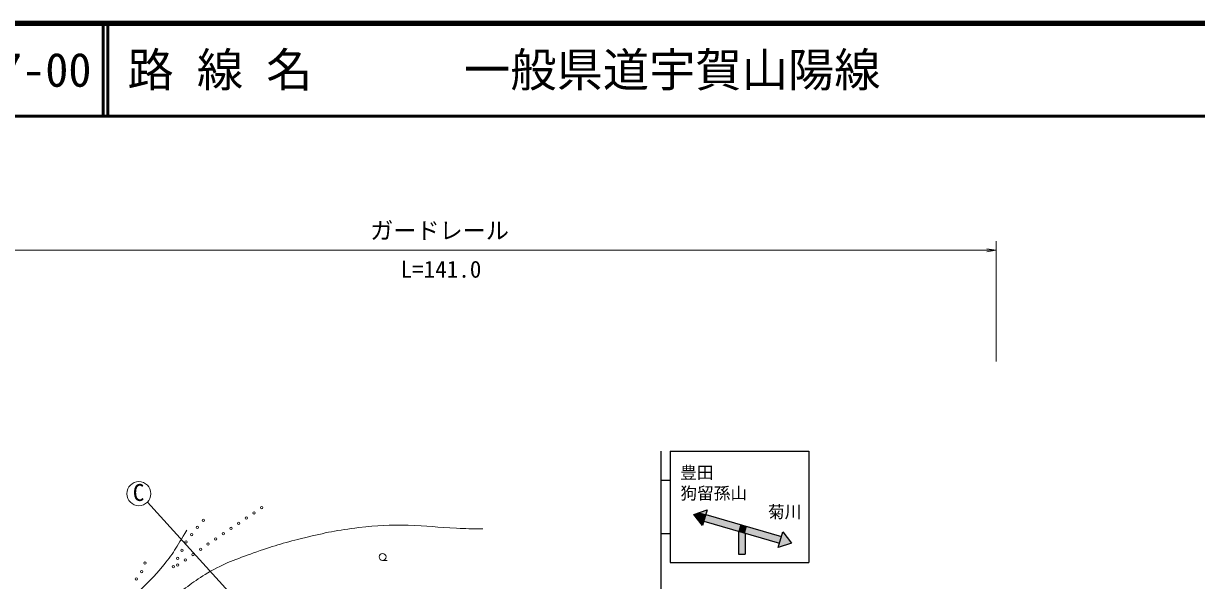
# Model space of a CAD drawing. Units: millimetres at full size, sheet at 1:1000; details may follow other scales. Extents: x 40000 to 680000, y 20000 to 380000.
# Drawn here: x 169140 to 295876, y 319852 to 380000 of the extents above; entities that cross this region are included whole.
import ezdxf
from ezdxf.enums import TextEntityAlignment as Align

# ---------------------------------------------------------------- set-up
doc = ezdxf.new("R2010")
doc.units = ezdxf.units.MM
doc.header["$LTSCALE"] = 1000
for name, color, linetype, lineweight in [('M-BGD', 7, 'Continuous', 13), ('M-STR-HTXT', 7, 'Continuous', 13), ('M-STR-STRC', 7, 'Continuous', 13), ('M-TTL', 2, 'Continuous', 140), ('M-TTL-LINE', 7, 'Continuous', 50)]:
    doc.layers.add(name, color=color, linetype=linetype, lineweight=lineweight)
doc.layers.add('M-TTL-TXT', color=7, linetype='Continuous')
doc.styles.add('ＭＳ ゴシック', font='')
doc.styles.get('ＭＳ ゴシック').set_extended_font_data('MS Gothic')

# ---------------------------------------------------------------- blocks, each defined once
blk = doc.blocks.new('open_arrow')
at = {"color": 0, "linetype": 'Continuous', "lineweight": -2}
blk.add_lwpolyline([(7.5, 1.25), (0, 0), (7.5, -1.25)], dxfattribs=at)

msp = doc.modelspace()

# ---------------------------------------------------------------- hatches: boundary and pattern name
at = {"layer": 'M-STR-STRC'}
for points in [[(241565, 326987), (243010, 327476), (242870, 326996), (242659, 326276), (242519, 325796)], [(243010, 327476), (242870, 326996), (242659, 326276), (242519, 325796), (241565, 326987)], [(241565, 326987), (243010, 327476), (242870, 326996), (242659, 326276), (242519, 325796)], [(241565, 326987), (242184, 327196), (242870, 326996), (242659, 326276), (242519, 325796)], [(242870, 326996), (251028, 324612), (250818, 323892), (247099, 324979), (246379, 325189), (242659, 326276)], [(242870, 326996), (246589, 325909), (246379, 325189), (242659, 326276)], [(242870, 326996), (251028, 324612), (250818, 323892), (247099, 324979), (246379, 325189), (242659, 326276)], [(246589, 325909), (247309, 325699), (247099, 324979), (246379, 325189)], [(246379, 325189), (247099, 324979), (247099, 322699), (246379, 322699)], [(247309, 325699), (251028, 324612), (250818, 323892), (247099, 324979)], [(251028, 324612), (251169, 325092), (252123, 323901), (250678, 323412), (250818, 323892)], [(251028, 324612), (251169, 325092), (252123, 323901), (250678, 323412), (250818, 323892)], [(251028, 324612), (251169, 325092), (252123, 323901), (250678, 323412), (250818, 323892)]]:
    msp.add_hatch(color=256, dxfattribs=at).paths.add_polyline_path(points)

# ---------------------------------------------------------------- linework, layer by layer
at = {"layer": 'M-BGD'}
msp.add_line((207934, 322028), (208434, 322028), dxfattribs=at)
for centre, radius in [((194056, 327159), 125), ((194883, 327721), 125), ((187934, 325590), 125), ((188565, 326366), 125), ((192402, 326035), 125), ((193229, 326597), 125), ((187304, 324814), 125), ((189920, 324349), 125), ((190748, 324911), 125), ((191575, 325473), 125), ((186254, 323123), 125), ((186713, 324012), 125), ((188270, 323220), 125), ((189093, 323787), 125), ((185795, 322235), 125), ((186625, 322081), 125), ((187447, 322650), 125), ((207934, 322403), 375), ((181923, 320816), 125), ((182260, 321736), 125), ((185336, 321347), 125), ((185803, 321512), 125), ((181320, 320018), 125)]:
    msp.add_circle(centre, radius, dxfattribs=at)
for points, knots in [([(162616, 302396), (163379, 303217), (163614, 303450), (164298, 304079), (165246, 304950), (165808, 305414), (166874, 306135), (167782, 306749), (168352, 307002), (169346, 307465), (170414, 307962), (171075, 308091), (172171, 308524), (172986, 308846), (173470, 308971), (174248, 309376), (175383, 309965), (175966, 310398), (177000, 311152), (178516, 312256), (179191, 313092), (180635, 314288), (182469, 315807), (183499, 316658), (185402, 318089), (186910, 319223), (187719, 319928), (189364, 320852), (191212, 321889), (192372, 322236), (194365, 322955), (196334, 323665), (197472, 323972), (199506, 324466), (201775, 325017), (203061, 325296), (205379, 325572), (207448, 325819), (208624, 325861), (210707, 325821), (212749, 325783), (213885, 325572), (215926, 325494), (217033, 325452), (217394, 325439), (218761, 325416)], [0, 0, 0, 0, 1, 1, 1, 2, 2, 2, 3, 3, 3, 4, 4, 4, 5, 5, 5, 6, 6, 6, 7, 7, 7, 8, 8, 8, 9, 9, 9, 10, 10, 10, 11, 11, 11, 12, 12, 12, 13, 13, 13, 14, 14, 14, 15, 15, 15, 15]), ([(161579, 303001), (161897, 303101), (162034, 303168), (162285, 303344), (162689, 303627), (162763, 303949), (163033, 304362), (163281, 304743), (163335, 305016), (163635, 305359), (164049, 305833), (164359, 306022), (164840, 306429), (165890, 307317), (166494, 307798), (167582, 308641), (168440, 309306), (168935, 309662), (169840, 310261), (171297, 311225), (172170, 311676), (173673, 312567), (175181, 313461), (176132, 313796), (177552, 314826), (178143, 315254), (178452, 315526), (178985, 316025), (180074, 317046), (180644, 317660), (181680, 318736), (182645, 319737), (183238, 320252), (184126, 321322), (185314, 322753), (185647, 323383), (186774, 325279)], [0, 0, 0, 0, 1, 1, 1, 2, 2, 2, 3, 3, 3, 4, 4, 4, 5, 5, 5, 6, 6, 6, 7, 7, 7, 8, 8, 8, 9, 9, 9, 10, 10, 10, 11, 11, 11, 12, 12, 12, 12])]:
    msp.add_open_spline(points, degree=3, knots=knots, dxfattribs=at)
at = {"layer": 'M-STR-HTXT'}
for p, q in [((274220, 343495), (274220, 356505)), ((154212, 355505), (274220, 355505))]:
    msp.add_line(p, q, dxfattribs=at)
at = {"layer": 'M-STR-STRC', "lineweight": 25}
for p, q in [((237992, 333807), (237992, 318307)), ((238992, 333807), (238992, 321807)), ((238992, 333807), (253992, 333807)), ((253992, 333807), (253992, 321807)), ((237992, 330682), (238992, 330682)), ((241565, 326987), (243010, 327476)), ((242519, 325796), (241565, 326987)), ((243010, 327476), (242519, 325796)), ((242870, 326996), (251028, 324612)), ((242659, 326276), (250818, 323892)), ((237992, 324932), (238992, 324932)), ((246379, 325189), (246379, 322699)), ((246379, 325189), (246379, 322909)), ((247099, 324979), (247099, 322699)), ((250678, 323412), (251169, 325092)), ((251169, 325092), (252123, 323901)), ((252123, 323901), (250678, 323412)), ((246379, 322699), (247099, 322699)), ((238992, 321807), (253992, 321807))]:
    msp.add_line(p, q, dxfattribs=at)
at = {"layer": 'M-STR-STRC'}
msp.add_line((182541, 328327), (196830, 312593), dxfattribs=at)
msp.add_circle((181607, 329230), 1300, dxfattribs=at)
at = {"layer": 'M-TTL'}
msp.add_line((680000, 380000), (40000, 380000), dxfattribs=at)
at = {"layer": 'M-TTL-LINE'}
for p, q in [((177750, 380000), (177750, 370000)), ((178250, 380000), (178250, 370000)), ((40000, 370000), (680000, 370000))]:
    msp.add_line(p, q, dxfattribs=at)

# ---------------------------------------------------------------- block references
at = {"layer": 'M-STR-HTXT', "xscale": 133, "yscale": 133, "rotation": 180}
msp.add_blockref('open_arrow', (274220, 355505), dxfattribs=at)

# ---------------------------------------------------------------- texts
at = {"layer": 'M-STR-HTXT', "style": 'ＭＳ ゴシック'}
msp.add_text('ガードレール', height=1833, dxfattribs=at).set_placement((214092, 357640), align=Align.MIDDLE_CENTER)
msp.add_text('L=141.0', height=1833, dxfattribs=at).set_placement((214245, 351997), align=Align.BOTTOM_CENTER)
at = {"layer": 'M-STR-STRC', "style": 'ＭＳ ゴシック'}
for s, p in [('豊田', (241888, 331510)), ('狗留孫山', (243718, 329273)), ('菊川', (251378, 327274))]:
    msp.add_text(s, height=1320, dxfattribs=at).set_placement(p, align=Align.MIDDLE_CENTER)
msp.add_text('C', height=1833, dxfattribs=at).set_placement((180947, 327892), align=Align.BOTTOM_LEFT)
at = {"layer": 'M-TTL-TXT', "style": 'ＭＳ ゴシック'}
for s, p in [('017-00', (161521, 375000)), ('路 線 名', (180380, 375000)), ('一般県道宇賀山陽線', (216734, 375000))]:
    msp.add_text(s, height=3666, dxfattribs=at).set_placement(p, align=Align.MIDDLE_LEFT)

doc.saveas('drawing.dxf')
